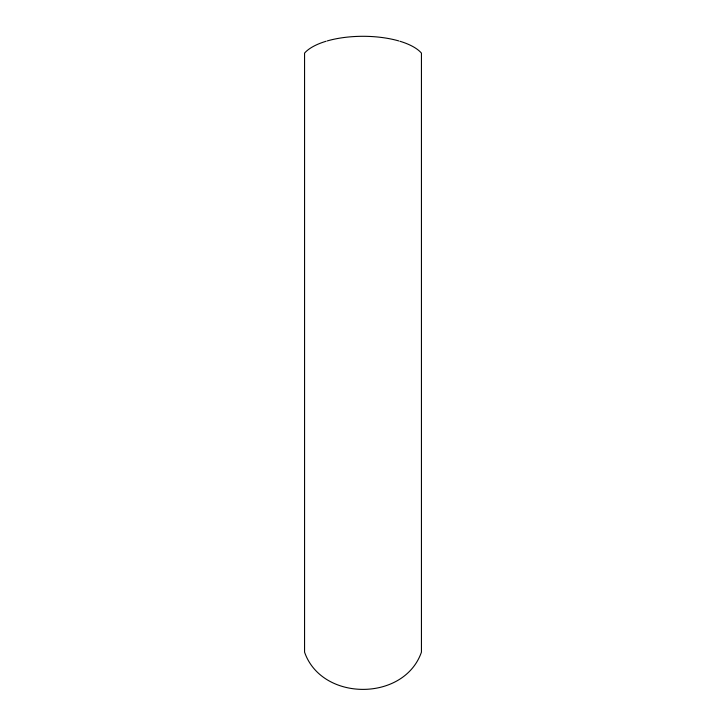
<?xml version="1.0" encoding="UTF-8"?>
<svg xmlns="http://www.w3.org/2000/svg" width="726" height="726" viewBox="0 0 726 726"><rect width="100%" height="100%" fill="white"/><g stroke="black" fill="none" stroke-linecap="round" stroke-linejoin="round"><path stroke-width="1.09" d="M326.074 41.264A61.964 25.192 0 0 0 304.566 53.107L304.566 652.148C321.79 701.797 404.21 701.797 421.434 652.148L421.434 53.107A61.964 25.192 0 0 0 399.926 41.264M327.208 40.928A61.964 25.192 0 0 1 398.792 40.928"/></g></svg>
